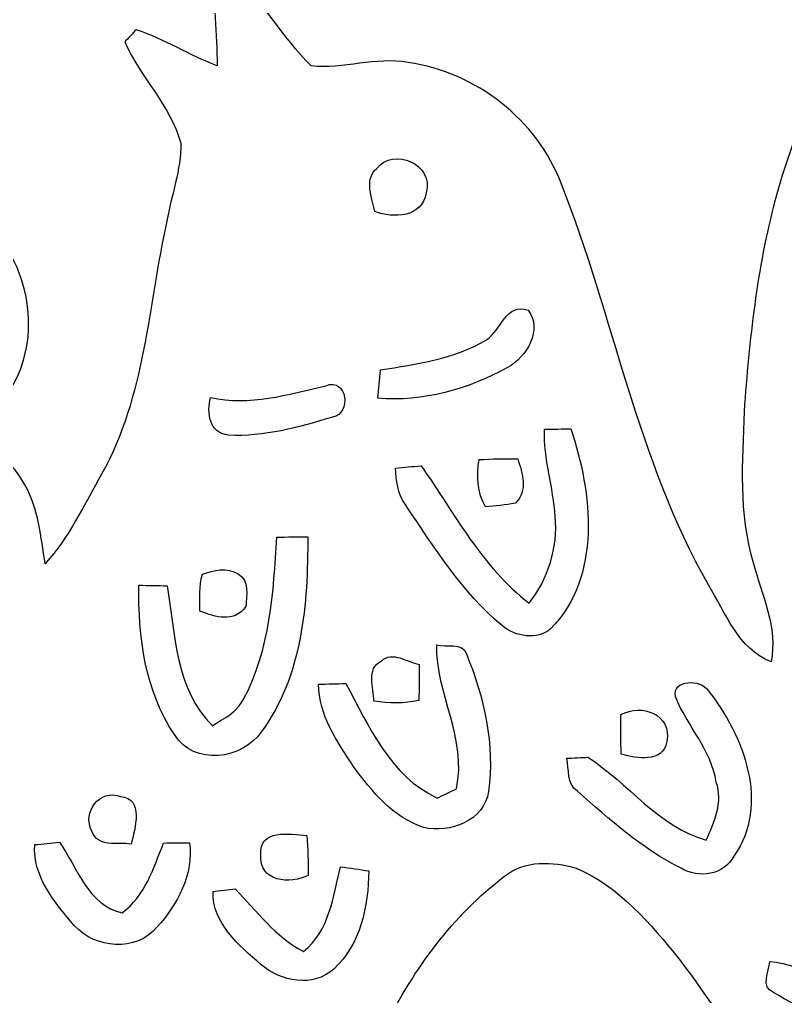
# Model space of a CAD drawing. Header units: centimetres. Extents: x -13.1 to 13.1, y -13.1 to 13.1.
# Drawn here: x -5.597 to -2.006, y 1.7 to 6.282 of the extents above; entities that cross this region are included whole.
import ezdxf

# ---------------------------------------------------------------- set-up
doc = ezdxf.new("R2010")
doc.units = ezdxf.units.CM
doc.header["$MEASUREMENT"] = 0
doc.layers.add('Camada 1', color=7, linetype='Continuous')

msp = doc.modelspace()

# ---------------------------------------------------------------- linework, layer by layer
at = {"layer": 'Camada 1', "color": 156}
for points, knots in [([(-0.83043, 13.06407), (-0.3182, 13.08487), (0.19473, 13.08347), (0.70696, 13.06935), (0.70696, 13.06935), (2.22673, 12.98751), (3.73238, 12.63861), (5.13221, 12.0396), (5.13221, 12.0396), (6.68867, 11.37461), (8.11812, 10.40623), (9.29957, 9.19339), (9.29957, 9.19339), (9.80968, 8.69914), (10.25983, 8.14563), (10.67328, 7.5692), (10.67328, 7.5692), (12.15989, 5.48357), (13.0182, 2.95027), (13.07711, 0.3884), (13.07711, 0.3884), (13.08488, -0.25893), (13.08276, -0.9084), (12.99457, -1.55117), (12.99457, -1.55117), (12.65378, -4.4898), (11.2723, -7.29896), (9.14118, -9.35248), (9.14118, -9.35248), (7.22241, -11.25431), (4.68841, -12.52007), (2.01965, -12.93106), (2.01965, -12.93106), (1.59561, -12.99632), (1.16874, -13.04325), (0.74048, -13.06865), (0.74048, -13.06865), (-0.02399, -13.087), (-0.79199, -13.09722), (-1.55117, -12.99457), (-1.55117, -12.99457), (-4.47392, -12.6566), (-7.26722, -11.28713), (-9.31757, -9.17645), (-9.31757, -9.17645), (-9.81463, -8.69209), (-10.25348, -8.15199), (-10.65882, -7.58966), (-10.65882, -7.58966), (-11.93447, -5.80707), (-12.74973, -3.6971), (-12.99845, -1.51906), (-12.99845, -1.51906), (-13.09334, -0.80468), (-13.08629, -0.0822), (-13.07112, 0.63675), (-13.07112, 0.63675), (-12.95541, 3.21556), (-12.04136, 5.7492), (-10.49443, 7.81543), (-10.49443, 7.81543), (-10.12825, 8.30121), (-9.73737, 8.7704), (-9.29957, 9.19373), (-9.29957, 9.19373), (-7.92691, 10.60273), (-6.22087, 11.68118), (-4.36774, 12.33769), (-4.36774, 12.33769), (-3.23003, 12.74409), (-2.03482, 12.98151), (-0.83043, 13.06407)], [0, 0, 0, 0, 0.0526316, 0.0526316, 0.0526316, 0.0526316, 0.1052632, 0.1052632, 0.1052632, 0.1052632, 0.1578947, 0.1578947, 0.1578947, 0.1578947, 0.2105263, 0.2105263, 0.2105263, 0.2105263, 0.2631579, 0.2631579, 0.2631579, 0.2631579, 0.3157895, 0.3157895, 0.3157895, 0.3157895, 0.3684211, 0.3684211, 0.3684211, 0.3684211, 0.4210526, 0.4210526, 0.4210526, 0.4210526, 0.4736842, 0.4736842, 0.4736842, 0.4736842, 0.5263158, 0.5263158, 0.5263158, 0.5263158, 0.5789474, 0.5789474, 0.5789474, 0.5789474, 0.6315789, 0.6315789, 0.6315789, 0.6315789, 0.6842105, 0.6842105, 0.6842105, 0.6842105, 0.7368421, 0.7368421, 0.7368421, 0.7368421, 0.7894737, 0.7894737, 0.7894737, 0.7894737, 0.8421053, 0.8421053, 0.8421053, 0.8421053, 0.8947368, 0.8947368, 0.8947368, 0.8947368, 1, 1, 1, 1]), ([(-0.83078, 10.41611), (-0.83078, 10.41611), (-0.83078, 10.41611), (-0.83078, 10.41611), (-0.83078, 10.41611), (-1.01881, 10.33955), (-1.16945, 10.19563), (-1.34796, 10.10002), (-1.34796, 10.10002), (-1.46861, 10.01783), (-1.61712, 9.97443), (-1.72544, 9.87636), (-1.72544, 9.87636), (-1.78576, 9.70773), (-1.79175, 9.52464), (-1.85137, 9.35601), (-1.85137, 9.35601), (-1.93852, 9.16022), (-2.0207, 8.96231), (-2.09727, 8.76194), (-2.09727, 8.76194), (-2.14841, 8.57073), (-2.05105, 8.38305), (-2.00342, 8.20102), (-2.00342, 8.20102), (-1.73107, 8.20314), (-1.46049, 8.0264), (-1.38535, 7.75899), (-1.38535, 7.75899), (-1.28128, 7.45559), (-1.46861, 7.09224), (-1.7794, 7.00722), (-1.7794, 7.00722), (-1.99214, 6.92291), (-2.21473, 7.01286), (-2.39994, 7.11975), (-2.39994, 7.11975), (-2.42464, 7.0552), (-2.44756, 6.98958), (-2.48462, 6.93101), (-2.48462, 6.93101), (-2.65782, 6.64632), (-3.07728, 6.55425), (-3.35526, 6.73734), (-3.35526, 6.73734), (-3.55458, 6.85658), (-3.63748, 7.10459), (-3.62374, 7.32754), (-3.62374, 7.32754), (-3.83821, 7.28802), (-4.05518, 7.36106), (-4.2298, 7.48383), (-4.2298, 7.48383), (-4.32505, 7.56673), (-4.37091, 7.68843), (-4.40725, 7.80555), (-4.40725, 7.80555), (-4.68029, 7.79921), (-4.96076, 7.82884), (-5.20912, 7.94948), (-5.20912, 7.94948), (-5.39503, 8.03521), (-5.54073, 8.18161), (-5.70759, 8.29591), (-5.70759, 8.29591), (-5.79825, 8.36682), (-5.96159, 8.3633), (-6.00991, 8.24406), (-6.00991, 8.24406), (-5.91431, 8.23453), (-5.79013, 8.27016), (-5.73193, 8.16927), (-5.73193, 8.16927), (-5.63279, 8.02886), (-5.70618, 7.8493), (-5.81377, 7.73677), (-5.81377, 7.73677), (-5.61092, 7.62246), (-5.45606, 7.40409), (-5.48181, 7.16314), (-5.48181, 7.16314), (-5.4804, 6.91444), (-5.67619, 6.73347), (-5.87021, 6.61034), (-5.87021, 6.61034), (-5.77108, 6.48616), (-5.68959, 6.33694), (-5.69806, 6.17326), (-5.69806, 6.17326), (-5.6917, 5.91538), (-5.88115, 5.67619), (-6.12422, 5.60139), (-6.12422, 5.60139), (-6.23569, 5.57213), (-6.35246, 5.58658), (-6.46606, 5.58553), (-6.46606, 5.58553), (-6.45512, 5.52591), (-6.44418, 5.46593), (-6.43431, 5.40561), (-6.43431, 5.40561), (-6.26004, 5.47051), (-6.05401, 5.49697), (-5.88291, 5.40948), (-5.88291, 5.40948), (-5.61269, 5.28567), (-5.49346, 4.93888), (-5.58446, 4.66478), (-5.58446, 4.66478), (-5.62292, 4.53707), (-5.71958, 4.44076), (-5.80884, 4.34622), (-5.80884, 4.34622), (-5.72028, 4.27426), (-5.62609, 4.20229), (-5.57142, 4.09928), (-5.57142, 4.09928), (-5.50721, 3.98673), (-5.49733, 3.85514), (-5.47616, 3.72991), (-5.47616, 3.72991), (-5.36397, 3.85409), (-5.29271, 4.0079), (-5.21053, 4.1522), (-5.21053, 4.1522), (-5.00803, 4.51484), (-4.99426, 4.93959), (-4.90607, 5.33646), (-4.90607, 5.33646), (-4.88492, 5.45853), (-4.8387, 5.57742), (-4.84082, 5.70194), (-4.84082, 5.70194), (-4.88843, 5.8801), (-5.03166, 6.01132), (-5.10329, 6.17819), (-5.10329, 6.17819), (-5.08987, 6.1923), (-5.06341, 6.22053), (-5.05001, 6.23464), (-5.05001, 6.23464), (-4.91701, 6.193), (-4.80094, 6.11258), (-4.66972, 6.06602), (-4.66972, 6.06602), (-4.67218, 6.21558), (-4.68841, 6.36447), (-4.68136, 6.51403), (-4.68136, 6.51403), (-4.65983, 6.51403), (-4.61751, 6.51369), (-4.59634, 6.51369), (-4.59634, 6.51369), (-4.46298, 6.37292), (-4.36491, 6.20253), (-4.22945, 6.0646), (-4.22945, 6.0646), (-4.07882, 6.04872), (-3.92677, 6.1087), (-3.77506, 6.08083), (-3.77506, 6.08083), (-3.4551, 6.03532), (-3.17146, 5.81306), (-3.05576, 5.51074), (-3.05576, 5.51074), (-2.81094, 4.8902), (-2.70016, 4.21674), (-2.36714, 3.63149), (-2.36714, 3.63149), (-2.28635, 3.4999), (-2.22849, 3.33128), (-2.07327, 3.26918), (-2.07327, 3.26918), (-2.04011, 3.4311), (-2.11701, 3.58245), (-2.15688, 3.73556), (-2.15688, 3.73556), (-2.22708, 3.96487), (-2.20698, 4.20828), (-2.19991, 4.44465), (-2.19991, 4.44465), (-2.17523, 4.77838), (-2.14029, 5.11315), (-2.05351, 5.43736), (-2.05351, 5.43736), (-1.94627, 5.84305), (-1.74659, 6.21663), (-1.52471, 6.57014), (-1.52471, 6.57014), (-1.06961, 7.29121), (-0.41804, 7.91174), (0.38805, 8.21654), (0.38805, 8.21654), (0.46848, 8.23066), (0.48119, 8.2998), (0.47907, 8.37071), (0.47907, 8.37071), (0.30409, 8.32097), (0.10936, 8.23312), (-0.06772, 8.32343), (-0.06772, 8.32343), (-0.16087, 8.36224), (-0.13828, 8.47725), (-0.11782, 8.55486), (-0.11782, 8.55486), (-0.03422, 8.78593), (0.10089, 8.993), (0.20884, 9.21278), (0.20884, 9.21278), (0.35877, 9.51089), (0.58173, 9.79663), (0.89958, 9.9254), (0.89958, 9.9254), (1.07562, 10.00653), (1.26965, 10.02876), (1.45661, 10.07321), (1.45661, 10.07321), (1.43228, 10.09473), (1.40582, 10.11237), (1.37688, 10.12578), (1.37688, 10.12578), (0.99589, 10.24431), (0.59548, 10.38365), (0.19332, 10.28629), (0.19332, 10.28629), (0.16581, 10.07074), (0.14922, 9.85379), (0.12417, 9.63788), (0.12417, 9.63788), (0.09947, 9.44174), (0.04797, 9.23607), (-0.09489, 9.09108), (-0.09489, 9.09108), (-0.36018, 8.81803), (-0.71754, 8.66316), (-1.07138, 8.54004), (-1.07138, 8.54004), (-1.11266, 8.51746), (-1.18497, 8.51534), (-1.18638, 8.57884), (-1.18638, 8.57884), (-1.24213, 8.84272), (-1.21391, 9.11612), (-1.17157, 9.38001), (-1.17157, 9.38001), (-1.14158, 9.52429), (-1.12465, 9.67951), (-1.02834, 9.79805), (-1.02834, 9.79805), (-0.87383, 9.73949), (-0.71013, 9.68551), (-0.58454, 9.57403), (-0.58454, 9.57403), (-0.53269, 9.47949), (-0.62688, 9.38812), (-0.66533, 9.30698), (-0.66533, 9.30698), (-0.61382, 9.2904), (-0.55774, 9.24242), (-0.50375, 9.28193), (-0.50375, 9.28193), (-0.37253, 9.3352), (-0.36617, 9.51971), (-0.42932, 9.62695), (-0.42932, 9.62695), (-0.55033, 9.79557), (-0.76588, 9.84744), (-0.91756, 9.98043), (-0.91756, 9.98043), (-0.81244, 10.11413), (-0.67098, 10.21397), (-0.51822, 10.28734), (-0.51822, 10.28734), (-0.44131, 10.32756), (-0.35207, 10.35438), (-0.2988, 10.42846), (-0.2988, 10.42846), (-0.4759, 10.43128), (-0.65617, 10.44856), (-0.83078, 10.41611)], [0, 0, 0, 0, 0.0140845, 0.0140845, 0.0140845, 0.0140845, 0.028169, 0.028169, 0.028169, 0.028169, 0.0422535, 0.0422535, 0.0422535, 0.0422535, 0.056338, 0.056338, 0.056338, 0.056338, 0.0704225, 0.0704225, 0.0704225, 0.0704225, 0.084507, 0.084507, 0.084507, 0.084507, 0.0985915, 0.0985915, 0.0985915, 0.0985915, 0.1126761, 0.1126761, 0.1126761, 0.1126761, 0.1267606, 0.1267606, 0.1267606, 0.1267606, 0.1408451, 0.1408451, 0.1408451, 0.1408451, 0.1549296, 0.1549296, 0.1549296, 0.1549296, 0.1690141, 0.1690141, 0.1690141, 0.1690141, 0.1830986, 0.1830986, 0.1830986, 0.1830986, 0.1971831, 0.1971831, 0.1971831, 0.1971831, 0.2112676, 0.2112676, 0.2112676, 0.2112676, 0.2253521, 0.2253521, 0.2253521, 0.2253521, 0.2394366, 0.2394366, 0.2394366, 0.2394366, 0.2535211, 0.2535211, 0.2535211, 0.2535211, 0.2676056, 0.2676056, 0.2676056, 0.2676056, 0.2816901, 0.2816901, 0.2816901, 0.2816901, 0.2957746, 0.2957746, 0.2957746, 0.2957746, 0.3098592, 0.3098592, 0.3098592, 0.3098592, 0.3239437, 0.3239437, 0.3239437, 0.3239437, 0.3380282, 0.3380282, 0.3380282, 0.3380282, 0.3521127, 0.3521127, 0.3521127, 0.3521127, 0.3661972, 0.3661972, 0.3661972, 0.3661972, 0.3802817, 0.3802817, 0.3802817, 0.3802817, 0.3943662, 0.3943662, 0.3943662, 0.3943662, 0.4084507, 0.4084507, 0.4084507, 0.4084507, 0.4225352, 0.4225352, 0.4225352, 0.4225352, 0.4366197, 0.4366197, 0.4366197, 0.4366197, 0.4507042, 0.4507042, 0.4507042, 0.4507042, 0.4647887, 0.4647887, 0.4647887, 0.4647887, 0.4788732, 0.4788732, 0.4788732, 0.4788732, 0.4929577, 0.4929577, 0.4929577, 0.4929577, 0.5070423, 0.5070423, 0.5070423, 0.5070423, 0.5211268, 0.5211268, 0.5211268, 0.5211268, 0.5352113, 0.5352113, 0.5352113, 0.5352113, 0.5492958, 0.5492958, 0.5492958, 0.5492958, 0.5633803, 0.5633803, 0.5633803, 0.5633803, 0.5774648, 0.5774648, 0.5774648, 0.5774648, 0.5915493, 0.5915493, 0.5915493, 0.5915493, 0.6056338, 0.6056338, 0.6056338, 0.6056338, 0.6197183, 0.6197183, 0.6197183, 0.6197183, 0.6338028, 0.6338028, 0.6338028, 0.6338028, 0.6478873, 0.6478873, 0.6478873, 0.6478873, 0.6619718, 0.6619718, 0.6619718, 0.6619718, 0.6760563, 0.6760563, 0.6760563, 0.6760563, 0.6901408, 0.6901408, 0.6901408, 0.6901408, 0.7042254, 0.7042254, 0.7042254, 0.7042254, 0.7183099, 0.7183099, 0.7183099, 0.7183099, 0.7323944, 0.7323944, 0.7323944, 0.7323944, 0.7464789, 0.7464789, 0.7464789, 0.7464789, 0.7605634, 0.7605634, 0.7605634, 0.7605634, 0.7746479, 0.7746479, 0.7746479, 0.7746479, 0.7887324, 0.7887324, 0.7887324, 0.7887324, 0.8028169, 0.8028169, 0.8028169, 0.8028169, 0.8169014, 0.8169014, 0.8169014, 0.8169014, 0.8309859, 0.8309859, 0.8309859, 0.8309859, 0.8450704, 0.8450704, 0.8450704, 0.8450704, 0.8591549, 0.8591549, 0.8591549, 0.8591549, 0.8732394, 0.8732394, 0.8732394, 0.8732394, 0.8873239, 0.8873239, 0.8873239, 0.8873239, 0.9014085, 0.9014085, 0.9014085, 0.9014085, 0.915493, 0.915493, 0.915493, 0.915493, 0.9295775, 0.9295775, 0.9295775, 0.9295775, 0.943662, 0.943662, 0.943662, 0.943662, 0.9577465, 0.9577465, 0.9577465, 0.9577465, 0.971831, 0.971831, 0.971831, 0.971831, 1, 1, 1, 1]), ([(-3.9236, 5.5827), (-3.9236, 5.5827), (-3.9236, 5.5827), (-3.9236, 5.5827), (-3.9236, 5.5827), (-3.98251, 5.52732), (-3.94229, 5.44724), (-3.93135, 5.38127), (-3.93135, 5.38127), (-3.8421, 5.35057), (-3.7091, 5.35164), (-3.69076, 5.46981), (-3.69076, 5.46981), (-3.65054, 5.60422), (-3.84315, 5.68642), (-3.9236, 5.5827)], [0, 0, 0, 0, 0.2, 0.2, 0.2, 0.2, 0.4, 0.4, 0.4, 0.4, 0.6, 0.6, 0.6, 0.6, 1, 1, 1, 1]), ([(-3.40783, 4.78013), (-3.40783, 4.78013), (-3.40783, 4.78013), (-3.40783, 4.78013), (-3.40783, 4.78013), (-3.55706, 4.68948), (-3.7352, 4.66689), (-3.90455, 4.63902), (-3.90455, 4.63902), (-3.90877, 4.59458), (-3.913, 4.55012), (-3.91724, 4.50566), (-3.91724, 4.50566), (-3.70662, 4.48802), (-3.49179, 4.548), (-3.3087, 4.65067), (-3.3087, 4.65067), (-3.21944, 4.69652), (-3.14113, 4.83129), (-3.21274, 4.91878), (-3.21274, 4.91878), (-3.31399, 4.95793), (-3.33869, 4.82353), (-3.40783, 4.78013)], [0, 0, 0, 0, 0.1428571, 0.1428571, 0.1428571, 0.1428571, 0.2857143, 0.2857143, 0.2857143, 0.2857143, 0.4285714, 0.4285714, 0.4285714, 0.4285714, 0.5714286, 0.5714286, 0.5714286, 0.5714286, 0.7142857, 0.7142857, 0.7142857, 0.7142857, 1, 1, 1, 1]), ([(-4.70181, 4.5099), (-4.70181, 4.5099), (-4.70181, 4.5099), (-4.70181, 4.5099), (-4.70181, 4.5099), (-4.71805, 4.43618), (-4.70992, 4.34374), (-4.6168, 4.3328), (-4.6168, 4.3328), (-4.45099, 4.32364), (-4.28625, 4.36986), (-4.12891, 4.41783), (-4.12891, 4.41783), (-4.03895, 4.43159), (-4.05977, 4.6055), (-4.16102, 4.56494), (-4.16102, 4.56494), (-4.33846, 4.52366), (-4.51801, 4.46758), (-4.70181, 4.5099)], [0, 0, 0, 0, 0.1666667, 0.1666667, 0.1666667, 0.1666667, 0.3333333, 0.3333333, 0.3333333, 0.3333333, 0.5, 0.5, 0.5, 0.5, 0.6666667, 0.6666667, 0.6666667, 0.6666667, 1, 1, 1, 1]), ([(-3.13477, 4.36033), (-3.13477, 4.36033), (-3.13477, 4.36033), (-3.13477, 4.36033), (-3.13477, 4.36033), (-3.14077, 4.22134), (-3.09386, 4.08834), (-3.08504, 3.9504), (-3.08504, 3.9504), (-3.07233, 3.80471), (-3.11714, 3.65901), (-3.20781, 3.54471), (-3.20781, 3.54471), (-3.42759, 3.71439), (-3.55776, 3.96592), (-3.71403, 4.18923), (-3.71403, 4.18923), (-3.75425, 4.1857), (-3.79448, 4.18182), (-3.83433, 4.17795), (-3.83433, 4.17795), (-3.82939, 4.11938), (-3.82517, 4.05765), (-3.78812, 4.00861), (-3.78812, 4.00861), (-3.65371, 3.80646), (-3.52107, 3.59621), (-3.33304, 3.43817), (-3.33304, 3.43817), (-3.27377, 3.38666), (-3.169, 3.37149), (-3.10656, 3.42406), (-3.10656, 3.42406), (-2.86597, 3.67064), (-2.91146, 4.06188), (-3.01166, 4.36209), (-3.01166, 4.36209), (-3.05293, 4.36209), (-3.09386, 4.36138), (-3.13477, 4.36033)], [0, 0, 0, 0, 0.0909091, 0.0909091, 0.0909091, 0.0909091, 0.1818182, 0.1818182, 0.1818182, 0.1818182, 0.2727273, 0.2727273, 0.2727273, 0.2727273, 0.3636364, 0.3636364, 0.3636364, 0.3636364, 0.4545455, 0.4545455, 0.4545455, 0.4545455, 0.5454545, 0.5454545, 0.5454545, 0.5454545, 0.6363636, 0.6363636, 0.6363636, 0.6363636, 0.7272727, 0.7272727, 0.7272727, 0.7272727, 0.8181818, 0.8181818, 0.8181818, 0.8181818, 1, 1, 1, 1]), ([(-3.44204, 4.21815), (-3.44204, 4.21815), (-3.44204, 4.21815), (-3.44204, 4.21815), (-3.44204, 4.21815), (-3.45369, 4.14231), (-3.45086, 4.06469), (-3.41241, 3.99591), (-3.41241, 3.99591), (-3.36585, 4.0012), (-3.31823, 4.00402), (-3.27201, 4.01389), (-3.27201, 4.01389), (-3.21098, 4.07351), (-3.23814, 4.1522), (-3.26107, 4.22205), (-3.26107, 4.22205), (-3.32139, 4.22275), (-3.38208, 4.22168), (-3.44204, 4.21815)], [0, 0, 0, 0, 0.1666667, 0.1666667, 0.1666667, 0.1666667, 0.3333333, 0.3333333, 0.3333333, 0.3333333, 0.5, 0.5, 0.5, 0.5, 0.6666667, 0.6666667, 0.6666667, 0.6666667, 1, 1, 1, 1]), ([(-4.38996, 3.85375), (-4.38996, 3.85375), (-4.38996, 3.85375), (-4.38996, 3.85375), (-4.38996, 3.85375), (-4.40619, 3.59657), (-4.4217, 3.32668), (-4.54589, 3.09491), (-4.54589, 3.09491), (-4.57517, 3.03423), (-4.63832, 3.00496), (-4.69194, 2.97003), (-4.69194, 2.97003), (-4.86728, 3.14077), (-4.86657, 3.40077), (-4.90466, 3.6262), (-4.90466, 3.6262), (-4.94875, 3.62725), (-4.99285, 3.62832), (-5.03695, 3.62866), (-5.03695, 3.62866), (-5.04119, 3.38807), (-5.00839, 3.1309), (-4.86974, 2.92805), (-4.86974, 2.92805), (-4.77979, 2.77988), (-4.55083, 2.80987), (-4.46122, 2.94357), (-4.46122, 2.94357), (-4.27073, 3.20321), (-4.24427, 3.54436), (-4.24532, 3.85621), (-4.24532, 3.85621), (-4.29365, 3.85655), (-4.34199, 3.85585), (-4.38996, 3.85375)], [0, 0, 0, 0, 0.1, 0.1, 0.1, 0.1, 0.2, 0.2, 0.2, 0.2, 0.3, 0.3, 0.3, 0.3, 0.4, 0.4, 0.4, 0.4, 0.5, 0.5, 0.5, 0.5, 0.6, 0.6, 0.6, 0.6, 0.7, 0.7, 0.7, 0.7, 0.8, 0.8, 0.8, 0.8, 1, 1, 1, 1]), ([(-4.73957, 3.68017), (-4.73957, 3.68017), (-4.73957, 3.68017), (-4.73957, 3.68017), (-4.73957, 3.68017), (-4.7565, 3.62444), (-4.75085, 3.56551), (-4.75085, 3.50767), (-4.75085, 3.50767), (-4.67888, 3.47873), (-4.58998, 3.45157), (-4.53602, 3.52848), (-4.53602, 3.52848), (-4.53214, 3.57928), (-4.51731, 3.6523), (-4.57129, 3.68194), (-4.57129, 3.68194), (-4.62421, 3.71193), (-4.68629, 3.70204), (-4.73957, 3.68017)], [0, 0, 0, 0, 0.1666667, 0.1666667, 0.1666667, 0.1666667, 0.3333333, 0.3333333, 0.3333333, 0.3333333, 0.5, 0.5, 0.5, 0.5, 0.6666667, 0.6666667, 0.6666667, 0.6666667, 1, 1, 1, 1]), ([(-3.64067, 3.34926), (-3.64067, 3.34926), (-3.64067, 3.34926), (-3.64067, 3.34926), (-3.64067, 3.34926), (-3.64596, 3.12032), (-3.49603, 2.90829), (-3.54858, 2.6737), (-3.54858, 2.6737), (-3.57116, 2.66312), (-3.61597, 2.64159), (-3.63855, 2.63065), (-3.63855, 2.63065), (-3.85867, 2.73227), (-3.95746, 2.96757), (-4.06717, 3.16759), (-4.06717, 3.16759), (-4.10986, 3.16688), (-4.15254, 3.16583), (-4.19488, 3.16442), (-4.19488, 3.16442), (-4.19452, 3.01907), (-4.10739, 2.8963), (-4.03083, 2.77917), (-4.03083, 2.77917), (-3.94545, 2.66171), (-3.84562, 2.53894), (-3.70204, 2.49307), (-3.70204, 2.49307), (-3.58034, 2.46308), (-3.41629, 2.52377), (-3.39831, 2.66171), (-3.39831, 2.66171), (-3.36727, 2.88008), (-3.4177, 3.10479), (-3.50166, 3.30658), (-3.50166, 3.30658), (-3.52036, 3.36303), (-3.59762, 3.33587), (-3.64067, 3.34926)], [0, 0, 0, 0, 0.0909091, 0.0909091, 0.0909091, 0.0909091, 0.1818182, 0.1818182, 0.1818182, 0.1818182, 0.2727273, 0.2727273, 0.2727273, 0.2727273, 0.3636364, 0.3636364, 0.3636364, 0.3636364, 0.4545455, 0.4545455, 0.4545455, 0.4545455, 0.5454545, 0.5454545, 0.5454545, 0.5454545, 0.6363636, 0.6363636, 0.6363636, 0.6363636, 0.7272727, 0.7272727, 0.7272727, 0.7272727, 0.8181818, 0.8181818, 0.8181818, 0.8181818, 1, 1, 1, 1]), ([(-3.89995, 3.27342), (-3.89995, 3.27342), (-3.89995, 3.27342), (-3.89995, 3.27342), (-3.89995, 3.27342), (-3.9744, 3.23708), (-3.93381, 3.14854), (-3.93559, 3.08504), (-3.93559, 3.08504), (-3.86537, 3.0741), (-3.79411, 3.0734), (-3.72426, 3.08892), (-3.72426, 3.08892), (-3.72356, 3.14501), (-3.72285, 3.20111), (-3.72285, 3.2572), (-3.72285, 3.2572), (-3.77966, 3.26707), (-3.84844, 3.32281), (-3.89995, 3.27342)], [0, 0, 0, 0, 0.1666667, 0.1666667, 0.1666667, 0.1666667, 0.3333333, 0.3333333, 0.3333333, 0.3333333, 0.5, 0.5, 0.5, 0.5, 0.6666667, 0.6666667, 0.6666667, 0.6666667, 1, 1, 1, 1]), ([(-2.52165, 3.1062), (-2.52165, 3.1062), (-2.52165, 3.1062), (-2.52165, 3.1062), (-2.52165, 3.1062), (-2.46698, 2.96898), (-2.35303, 2.85679), (-2.33045, 2.7051), (-2.33045, 2.7051), (-2.29622, 2.61126), (-2.34032, 2.51848), (-2.37666, 2.43275), (-2.37666, 2.43275), (-2.60173, 2.4966), (-2.74214, 2.7005), (-2.93193, 2.82187), (-2.93193, 2.82187), (-2.95627, 2.82081), (-3.00567, 2.81834), (-3.03001, 2.81727), (-3.03001, 2.81727), (-3.02012, 2.76436), (-3.03213, 2.69804), (-2.98097, 2.66312), (-2.98097, 2.66312), (-2.83069, 2.52871), (-2.67652, 2.39253), (-2.49519, 2.30116), (-2.49519, 2.30116), (-2.41229, 2.25319), (-2.29446, 2.26764), (-2.2472, 2.35795), (-2.2472, 2.35795), (-2.07715, 2.60103), (-2.20132, 2.92522), (-2.36819, 3.13513), (-2.36819, 3.13513), (-2.39959, 3.19017), (-2.54034, 3.18664), (-2.52165, 3.1062)], [0, 0, 0, 0, 0.0909091, 0.0909091, 0.0909091, 0.0909091, 0.1818182, 0.1818182, 0.1818182, 0.1818182, 0.2727273, 0.2727273, 0.2727273, 0.2727273, 0.3636364, 0.3636364, 0.3636364, 0.3636364, 0.4545455, 0.4545455, 0.4545455, 0.4545455, 0.5454545, 0.5454545, 0.5454545, 0.5454545, 0.6363636, 0.6363636, 0.6363636, 0.6363636, 0.7272727, 0.7272727, 0.7272727, 0.7272727, 0.8181818, 0.8181818, 0.8181818, 0.8181818, 1, 1, 1, 1]), ([(-2.77707, 3.02224), (-2.77707, 3.02224), (-2.77707, 3.02224), (-2.77707, 3.02224), (-2.77707, 3.02224), (-2.77847, 2.96016), (-2.77812, 2.89806), (-2.776, 2.83598), (-2.776, 2.83598), (-2.70298, 2.81798), (-2.58127, 2.79152), (-2.56151, 2.8956), (-2.56151, 2.8956), (-2.53612, 3.0226), (-2.6804, 3.07552), (-2.77707, 3.02224)], [0, 0, 0, 0, 0.2, 0.2, 0.2, 0.2, 0.4, 0.4, 0.4, 0.4, 0.6, 0.6, 0.6, 0.6, 1, 1, 1, 1]), ([(-5.2578, 2.47543), (-5.2578, 2.47543), (-5.2578, 2.47543), (-5.2578, 2.47543), (-5.2578, 2.47543), (-5.22887, 2.39642), (-5.13856, 2.42429), (-5.07364, 2.41477), (-5.07364, 2.41477), (-5.056, 2.48496), (-5.01227, 2.63031), (-5.12304, 2.63771), (-5.12304, 2.63771), (-5.22111, 2.67441), (-5.30436, 2.56329), (-5.2578, 2.47543)], [0, 0, 0, 0, 0.2, 0.2, 0.2, 0.2, 0.4, 0.4, 0.4, 0.4, 0.6, 0.6, 0.6, 0.6, 1, 1, 1, 1]), ([(-4.46475, 2.36395), (-4.46475, 2.36395), (-4.46475, 2.36395), (-4.46475, 2.36395), (-4.46475, 2.36395), (-4.47498, 2.23908), (-4.32788, 2.22284), (-4.24285, 2.268), (-4.24285, 2.268), (-4.24285, 2.33045), (-4.24497, 2.39289), (-4.24956, 2.45497), (-4.24956, 2.45497), (-4.32964, 2.46133), (-4.47462, 2.48813), (-4.46475, 2.36395)], [0, 0, 0, 0, 0.2, 0.2, 0.2, 0.2, 0.4, 0.4, 0.4, 0.4, 0.6, 0.6, 0.6, 0.6, 1, 1, 1, 1]), ([(-5.5252, 2.41194), (-5.5252, 2.41194), (-5.5252, 2.41194), (-5.5252, 2.41194), (-5.5252, 2.41194), (-5.53544, 2.26201), (-5.43136, 2.13995), (-5.34, 2.03305), (-5.34, 2.03305), (-5.24369, 1.92369), (-5.04895, 1.90675), (-4.95265, 2.02459), (-4.95265, 2.02459), (-4.85668, 2.13077), (-4.77872, 2.27365), (-4.80024, 2.42111), (-4.80024, 2.42111), (-4.84046, 2.42111), (-4.88102, 2.4204), (-4.92125, 2.41969), (-4.92125, 2.41969), (-4.96851, 2.30258), (-5.00803, 2.17028), (-5.11562, 2.09232), (-5.11562, 2.09232), (-5.2719, 2.12443), (-5.32694, 2.30504), (-5.40914, 2.42288), (-5.40914, 2.42288), (-5.44795, 2.41969), (-5.48674, 2.41582), (-5.5252, 2.41194)], [0, 0, 0, 0, 0.1111111, 0.1111111, 0.1111111, 0.1111111, 0.2222222, 0.2222222, 0.2222222, 0.2222222, 0.3333333, 0.3333333, 0.3333333, 0.3333333, 0.4444444, 0.4444444, 0.4444444, 0.4444444, 0.5555556, 0.5555556, 0.5555556, 0.5555556, 0.6666667, 0.6666667, 0.6666667, 0.6666667, 0.7777778, 0.7777778, 0.7777778, 0.7777778, 1, 1, 1, 1]), ([(-3.32281, 2.26377), (-3.32281, 2.26377), (-3.32281, 2.26377), (-3.32281, 2.26377), (-3.32281, 2.26377), (-3.56446, 2.07963), (-3.74896, 1.82774), (-3.88408, 1.55751), (-3.88408, 1.55751), (-4.02836, 1.28481), (-4.02802, 0.96131), (-3.96945, 0.66533), (-3.96945, 0.66533), (-3.86467, 0.73025), (-3.77966, 0.82055), (-3.69887, 0.91227), (-3.69887, 0.91227), (-3.57116, 1.05762), (-3.4925, 1.24388), (-3.34044, 1.36806), (-3.34044, 1.36806), (-3.296, 1.37371), (-3.2452, 1.37054), (-3.22438, 1.32326), (-3.22438, 1.32326), (-3.05399, 1.08055), (-3.14888, 0.77152), (-3.10515, 0.49883), (-3.10515, 0.49883), (-3.09879, 0.42367), (-3.05118, 0.36512), (-3.00107, 0.31291), (-3.00107, 0.31291), (-2.83279, 0.57114), (-2.78906, 0.88159), (-2.6737, 1.16204), (-2.6737, 1.16204), (-2.66522, 1.22202), (-2.5915, 1.23825), (-2.55128, 1.19839), (-2.55128, 1.19839), (-2.29305, 0.99165), (-2.31457, 0.60501), (-2.07539, 0.38417), (-2.07539, 0.38417), (-2.01153, 0.50482), (-2.03341, 0.64381), (-2.05105, 0.77294), (-2.05105, 0.77294), (-2.07715, 0.9465), (-2.1029, 1.12148), (-2.1583, 1.28834), (-2.1583, 1.28834), (-2.2299, 1.50529), (-2.36784, 1.69121), (-2.50189, 1.87254), (-2.50189, 1.87254), (-2.63806, 2.04011), (-2.78377, 2.2158), (-2.98732, 2.30187), (-2.98732, 2.30187), (-3.09667, 2.33362), (-3.22967, 2.34032), (-3.32281, 2.26377)], [0, 0, 0, 0, 0.0588235, 0.0588235, 0.0588235, 0.0588235, 0.1176471, 0.1176471, 0.1176471, 0.1176471, 0.1764706, 0.1764706, 0.1764706, 0.1764706, 0.2352941, 0.2352941, 0.2352941, 0.2352941, 0.2941176, 0.2941176, 0.2941176, 0.2941176, 0.3529412, 0.3529412, 0.3529412, 0.3529412, 0.4117647, 0.4117647, 0.4117647, 0.4117647, 0.4705882, 0.4705882, 0.4705882, 0.4705882, 0.5294118, 0.5294118, 0.5294118, 0.5294118, 0.5882353, 0.5882353, 0.5882353, 0.5882353, 0.6470588, 0.6470588, 0.6470588, 0.6470588, 0.7058824, 0.7058824, 0.7058824, 0.7058824, 0.7647059, 0.7647059, 0.7647059, 0.7647059, 0.8235294, 0.8235294, 0.8235294, 0.8235294, 0.8823529, 0.8823529, 0.8823529, 0.8823529, 1, 1, 1, 1]), ([(-4.09151, 2.30786), (-4.09151, 2.30786), (-4.09151, 2.30786), (-4.09151, 2.30786), (-4.09151, 2.30786), (-4.1275, 2.16853), (-4.14301, 2.00659), (-4.26544, 1.91135), (-4.26544, 1.91135), (-4.39807, 1.97943), (-4.48451, 2.10114), (-4.58645, 2.20415), (-4.58645, 2.20415), (-4.61222, 2.20132), (-4.66372, 2.19533), (-4.68948, 2.19251), (-4.68948, 2.19251), (-4.6937, 2.04152), (-4.56706, 1.94062), (-4.4651, 1.84962), (-4.4651, 1.84962), (-4.37303, 1.76954), (-4.21922, 1.74059), (-4.12291, 1.82845), (-4.12291, 1.82845), (-3.99803, 1.94451), (-3.96063, 2.12443), (-3.95958, 2.28881), (-3.95958, 2.28881), (-4.00332, 2.29588), (-4.04741, 2.30222), (-4.09151, 2.30786)], [0, 0, 0, 0, 0.1111111, 0.1111111, 0.1111111, 0.1111111, 0.2222222, 0.2222222, 0.2222222, 0.2222222, 0.3333333, 0.3333333, 0.3333333, 0.3333333, 0.4444444, 0.4444444, 0.4444444, 0.4444444, 0.5555556, 0.5555556, 0.5555556, 0.5555556, 0.6666667, 0.6666667, 0.6666667, 0.6666667, 0.7777778, 0.7777778, 0.7777778, 0.7777778, 1, 1, 1, 1]), ([(-1.59278, 2.18475), (-1.59278, 2.18475), (-1.59278, 2.18475), (-1.59278, 2.18475), (-1.59278, 2.18475), (-1.61536, 2.03482), (-1.53458, 1.88277), (-1.60408, 1.73777), (-1.60408, 1.73777), (-1.7787, 1.71343), (-1.91135, 1.8549), (-2.07963, 1.86372), (-2.07963, 1.86372), (-2.08314, 1.81751), (-2.12407, 1.74412), (-2.06128, 1.71874), (-2.06128, 1.71874), (-1.93075, 1.63865), (-1.78082, 1.5702), (-1.62418, 1.58326), (-1.62418, 1.58326), (-1.51448, 1.59137), (-1.42769, 1.69298), (-1.42346, 1.80021), (-1.42346, 1.80021), (-1.41639, 1.92229), (-1.41498, 2.05139), (-1.4679, 2.16464), (-1.4679, 2.16464), (-1.50917, 2.17346), (-1.55081, 2.18015), (-1.59278, 2.18475)], [0, 0, 0, 0, 0.1111111, 0.1111111, 0.1111111, 0.1111111, 0.2222222, 0.2222222, 0.2222222, 0.2222222, 0.3333333, 0.3333333, 0.3333333, 0.3333333, 0.4444444, 0.4444444, 0.4444444, 0.4444444, 0.5555556, 0.5555556, 0.5555556, 0.5555556, 0.6666667, 0.6666667, 0.6666667, 0.6666667, 0.7777778, 0.7777778, 0.7777778, 0.7777778, 1, 1, 1, 1])]:
    msp.add_open_spline(points, degree=3, knots=knots, dxfattribs=at)

doc.saveas('drawing.dxf')
